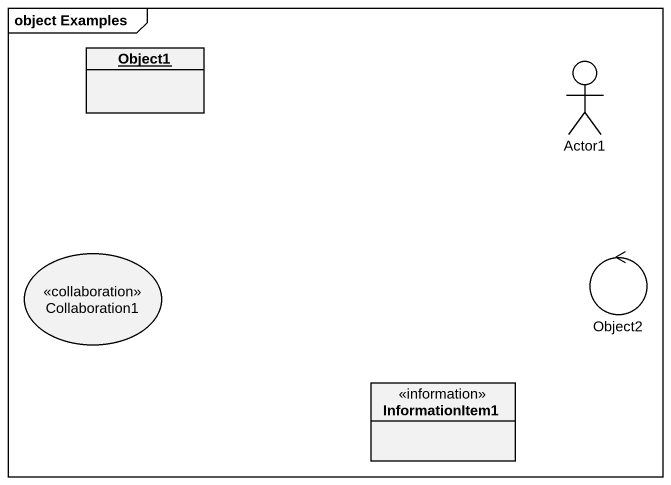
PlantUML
@startuml
mainframe object Examples
allowmixing
hide circle
hide empty members
object Object1
actor Actor1
usecase Collaboration1 <<collaboration>>
control Object2
class InformationItem1 <<information>>
@enduml
